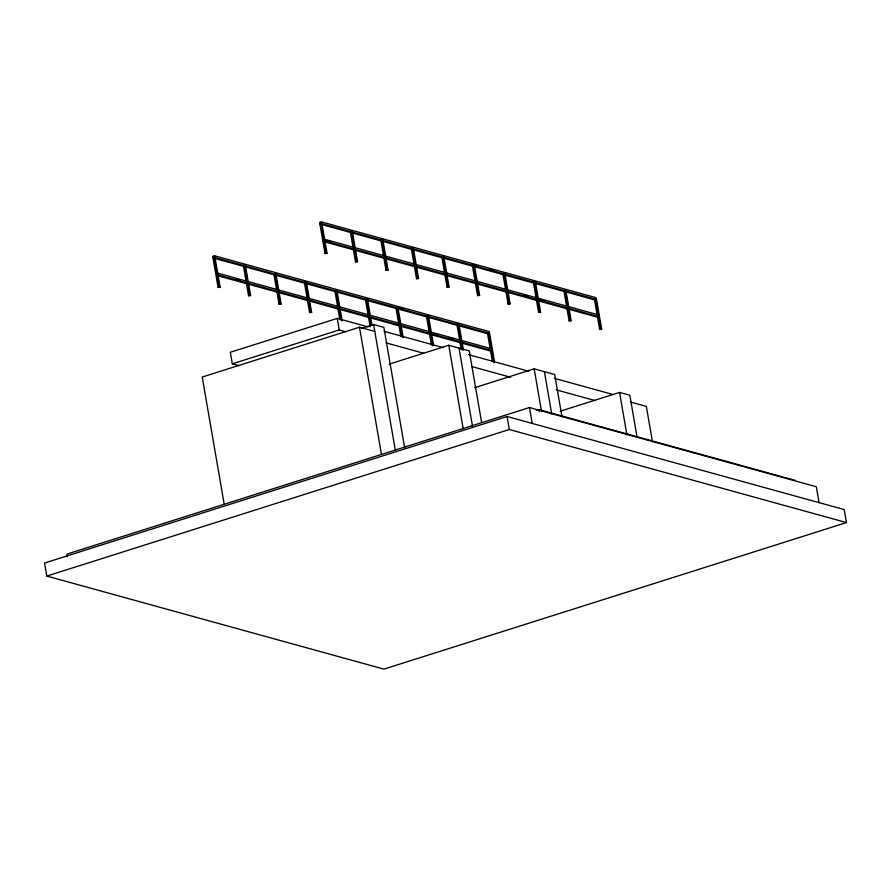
<?xml version="1.0" encoding="UTF-8"?>
<svg xmlns="http://www.w3.org/2000/svg" width="891" height="891" viewBox="0 0 891 891"><rect width="100%" height="100%" fill="white"/><g stroke="black" fill="none" stroke-linecap="round" stroke-linejoin="round"><path stroke-width="1.34" d="M214.453 255.75L214.753 257.488L489.359 333.301L489.059 331.563L214.453 255.75L212.916 256.24L213.216 257.978M321.395 221.87L321.696 223.608L596.302 299.409L596.001 297.683L321.395 221.87L319.858 222.36L320.147 224.087M212.815 256.953L214.865 256.764L220.11 287.125L218.818 287.526L218.05 287.314L212.815 256.953L213.573 257.165M319.746 223.073L321.796 222.884L327.042 253.233L325.761 253.645L324.992 253.434L319.746 223.073L320.515 223.285M244.602 264.972L243.321 265.384L248.567 295.734L250.616 295.545L245.37 265.184L244.602 264.972L249.848 295.333L250.616 295.545M351.544 231.092L350.263 231.504L355.498 261.854L357.558 261.664L352.313 231.304L351.544 231.092L356.79 261.453L357.558 261.664M324.692 240.949L323.143 241.439L597.75 317.252L599.298 316.762L598.997 315.024L324.391 239.211L324.692 240.949L599.298 316.762M218.05 287.314L220.11 287.125M324.992 253.434L327.042 253.233M248.567 295.734L249.848 295.333M355.498 261.854L356.79 261.453M305.635 281.823L304.343 282.224L309.589 312.585L311.638 312.396L306.393 282.035L305.635 281.823L310.87 312.184L311.638 312.396M412.566 247.943L411.286 248.344L416.52 278.705L418.581 278.504L413.335 248.155L412.566 247.943L417.812 278.293L418.581 278.504M277.023 292.281L279.072 304.165L281.133 303.965L275.887 273.615L275.119 273.403L280.364 303.753M383.965 258.401L386.015 270.285L388.064 270.084L382.818 239.724L382.061 239.512L387.295 269.873M279.072 304.165L281.133 303.965M386.015 270.285L388.064 270.084M309.589 312.585L310.87 312.184M416.52 278.705L417.812 278.293M368.061 326.897L337.255 318.388L230.312 352.268L232.317 363.829L239.011 365.678M441.791 256.775L447.037 287.125L449.086 286.935L443.841 256.575L443.083 256.363L448.318 286.724M449.086 286.935L447.037 287.125M232.317 363.829L339.248 329.948L345.953 331.797M374.799 331.452L359.485 327.22L202.224 377.049L224.198 504.261M361.713 328.289L373.607 324.513L383.854 327.342L404.659 447.805M472.308 265.195L477.554 295.556L479.603 295.355L474.357 264.995M479.603 295.355L477.554 295.556M502.814 273.615L508.059 303.976L510.109 303.775L504.863 273.426L504.106 273.214L509.34 303.564M508.059 303.976L510.109 303.775M533.33 282.046L538.576 312.396L540.625 312.206L535.38 281.846L534.611 281.634L539.857 311.995M540.625 312.206L538.576 312.396M389.289 364.107L448.763 345.262L469.256 350.92L481.552 422.1M488.179 332.978L489.46 332.577L494.483 361.612M595.121 299.098L596.402 298.697L601.648 329.046L600.356 329.458L599.598 329.247L597.538 317.363M563.836 290.466L569.082 320.827L571.131 320.626L565.885 290.266L565.128 290.054L570.363 320.415M571.131 320.626L569.082 320.827M492.355 350.642L217.749 274.829L217.449 273.091L492.055 348.904L492.355 350.642L490.818 351.132L217.549 275.687M599.598 329.247L601.648 329.046M474.703 387.685L534.166 368.841L554.67 374.498L561.998 416.932M819.074 502.635L816.323 486.731L529.466 407.543L66.936 554.091L67.393 556.741M507.079 416.498L44.55 563.045L46.8 576.065L383.921 669.13L846.45 522.583L844.2 509.574L507.079 416.498L509.329 429.507L846.45 522.583M536.349 410.473L538.999 409.637L795.217 480.372M560.105 411.263L619.568 392.419L629.826 395.248L637.154 437.681M46.8 576.065L509.329 429.507M477.921 265.997L473.589 264.783L478.835 295.144M489.972 269.327L493.993 270.43M596.402 298.697L595.633 298.485L600.879 328.835M321.495 224.465L594.754 299.899M326.863 240.815L330.884 241.918M523.774 295.177L527.795 296.28M539.857 299.61L543.866 300.724M399.112 307.64L403.133 308.754M489.46 332.577L488.702 332.365L493.937 362.715M214.553 258.345L487.822 333.78M236.004 279.128L240.024 280.242M432.915 333.49L436.935 334.604M448.986 337.934L453.007 339.037M384.132 331.329L443.072 347.601M468.521 354.629L528.808 371.269M554.258 378.296L611.861 394.201M631.017 402.186L646.343 406.419L652.49 441.981M386.137 342.89L423.637 353.248M471.862 366.557L510.71 377.283M556.251 389.857L595.099 400.582M619.568 392.419L626.896 434.853M594.353 298.886L597.081 314.723M544.412 371.67L551.741 414.103M534.166 368.841L541.494 411.274M538.999 409.637L539.333 411.564M529.466 407.543L532.205 423.437M508.137 300.222L508.828 304.187M487.41 332.766L490.15 348.604M490.607 351.243L492.433 361.802M463.287 349.227L458.954 324.146L458.186 323.934L462.752 350.341M456.905 324.346L461.237 349.428M459.01 348.091L472.486 426.121M448.763 345.262L463.186 428.771M433.46 344.761L428.437 315.726L427.68 315.514L432.915 345.875M426.388 315.926L431.411 344.962M403.178 337.656L397.932 307.306L397.163 307.094L402.409 337.444M395.882 307.495L400.894 336.542M386.093 266.532L386.783 270.496M380.769 239.924L383.509 255.762M373.607 324.513L395.359 450.456M371.981 325.282L367.415 298.886L366.658 298.674L371.213 325.07M365.6 300.401L370.155 326.797M354.674 252.832L355.13 255.472M359.485 327.22L381.448 454.432M342.155 320.816L336.909 290.455L336.141 290.243L341.387 320.604M334.86 290.655L337.589 306.493M338.045 309.132L339.872 319.691M321.027 222.672L326.273 253.022M337.255 318.388L339.248 329.948M323.478 240.447L323.934 243.087M324.391 245.727L324.847 248.366M279.161 300.412L279.841 304.377M273.838 273.804L276.566 289.642M247.731 286.713L248.188 289.352M214.096 256.552L219.342 286.913M217.449 279.607L217.905 282.247"/></g></svg>
